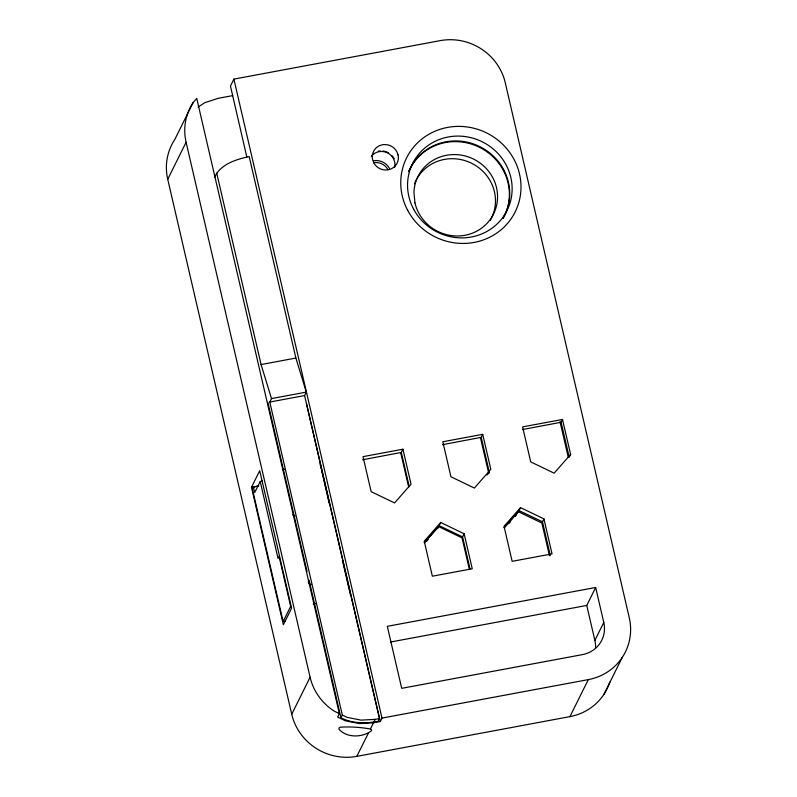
<?xml version="1.0" encoding="UTF-8"?>
<svg xmlns="http://www.w3.org/2000/svg" width="797" height="797" viewBox="0 0 797 797"><rect width="100%" height="100%" fill="white"/><g stroke="black" fill="none" stroke-linecap="round" stroke-linejoin="round"><path stroke-width="1.2" d="M370.436 729.006C360.563 727.262 350.202 726.515 340.12 727.213L338.984 727.99L339.064 729.355C346.854 738.122 362.755 737.673 371.522 730.69L371.532 729.713L370.436 729.006L373.464 722.799L380.289 721.534L382.002 718.077L233.89 79.112L440.193 40.637A54.844 52.443 26.4 0 1 505.268 82.749L629.271 617.725A54.844 52.443 26.4 0 1 588.306 679.612L569.925 716.623L356.807 756.363A54.844 52.443 26.4 0 1 291.732 714.251L167.729 179.275A54.844 52.443 26.4 0 1 174.732 139.614L193.103 102.604L196.749 98.449L339.343 713.614L337.629 717.071L345.34 720.777L359.327 723.596L373.464 722.799M167.729 179.275L186.1 142.264A54.844 52.443 26.4 0 1 193.103 102.604M233.89 79.112L230.463 86.016L246.801 156.919M214.562 177.372C220.361 164.192 236.181 159.36 249.192 156.581L295.886 358.062L306.297 392.104L304.584 395.561L379.452 718.555L378.077 721.315C365.773 723.626 352.324 723.646 340.967 717.818L309.077 580.226L308.16 582.069M340.967 717.818L342.331 715.058L269.784 402.047L271.498 398.59L261.087 364.548L216.704 173.059M251.483 487.276L259.712 470.698L291.582 608.201L283.353 624.768L251.483 487.276L258.826 485.911M258.328 486.1L253.436 487.017L252.41 489.089L283.124 621.58L285.565 621.122M262.542 481.029L260.201 481.468L254.711 492.516L253.436 487.017M283.124 621.58L290.656 606.387L279.07 556.386L278.043 558.458L260.201 481.468M409.14 486.24L401.309 452.447L402.923 449.209L363.024 456.651L371.133 491.649L394.565 502.927L411.033 484.207L402.923 449.209M291.732 714.251L310.103 677.241L186.1 142.264M486.967 475.042L489.318 472.362L481.209 437.364L482.713 434.335L442.813 441.767L450.933 476.765L474.354 488.053L490.822 469.333L482.713 434.335M437.633 528.7L438.659 526.628L462.081 537.915L469.353 569.287M424.203 542.657L439.137 525.671L440.711 522.493L464.143 533.771L472.252 568.769L432.353 576.201L424.243 541.203L440.711 522.493M470.14 569.486L462.589 536.899L464.143 533.771M373.813 722.112L375.178 719.352L379.452 718.555M570.622 454.449L569.217 457.269L561.108 422.271L562.503 419.451L522.613 426.893L530.722 461.891L554.144 473.169L570.622 454.449L562.503 419.451M504.102 527.564L519.036 510.588L520.511 507.609L543.933 518.887L552.042 553.885L512.152 561.327L504.033 526.329L520.511 507.609M550.319 555.599L542.488 521.806L543.933 518.887M595.548 647.592A28.473 27.228 26.4 0 0 594.871 640.429L586.761 605.431L595.668 587.479L387.322 626.332L401.698 688.329L582.507 654.606A28.473 27.228 26.4 0 0 603.777 622.477L595.668 587.479M594.871 640.429L603.777 622.477M603.897 694.396L622.268 657.386M356.807 756.363L368.383 733.15M424.542 542.677L438.659 526.628M426.654 541.183L428.218 539.4M504.332 527.793L518.448 511.754L541.88 523.031L549.432 555.619M508.795 523.629L510.369 521.846M515.071 516.496L516.635 514.713M198.084 107.087L204.849 102.664L218.159 98.33L232.694 95.62M362.575 459.769L401.309 452.447M442.474 444.676L481.209 437.364M522.374 429.583L561.108 422.271M261.087 364.548L295.886 358.062M271.498 398.59L306.297 392.104M269.784 402.047L304.584 395.561M282.317 469.722L284.738 469.274M313.211 604.066L315.622 603.608M390.6 642.013L586.761 605.431M382.002 718.077L588.306 679.612M375.178 719.352L361.041 720.139L347.054 717.33L342.331 715.058M519.036 510.588L542.488 521.806M439.137 525.671L462.589 536.899M292.718 514.892L294.95 515.968M308.788 583.514L310.96 584.56M339.343 713.614L334.152 711.113A54.844 52.443 26.4 0 1 310.103 677.241M306.596 404.069L380.289 721.534M560.002 421.673L568.291 457.398M480.481 437.742L488.77 473.478M400.692 452.616L408.702 487.166M320.075 463.924L321.171 468.686M321.729 471.077L329.181 503.236M342.391 560.231L350.511 595.229M267.832 402.316L307.024 571.399M371.472 156.132A13.18 12.603 26.4 0 1 393.449 158.653L394.635 161.801A13.18 12.603 26.4 0 1 394.664 167.31M373.504 162.727A13.18 12.603 26.4 0 1 387.97 169.701M408.722 171.684A52.732 50.43 26.4 0 1 479.854 146.638A52.732 50.43 26.4 0 1 502.957 218.428M609.825 682.063A54.844 52.443 26.4 0 1 569.925 716.623M378.356 151.121A14.505 13.868 26.4 0 1 380.219 150.902M383.028 151.012A14.505 13.868 26.4 0 1 384.891 151.38M385.798 151.659A14.505 13.868 26.4 0 1 388.398 152.815M392.094 155.734A14.505 13.868 26.4 0 1 394.266 158.782M373.564 160.785A14.505 13.868 26.4 0 1 389.464 168.456M408.841 171.265A52.732 50.43 26.4 0 1 479.505 147.335A52.732 50.43 26.4 0 1 503.216 218.079M414.49 183.798A42.191 40.348 26.4 0 1 471.147 163.046A42.191 40.348 26.4 0 1 490.294 220.331M398.062 154.897L396.876 151.739A13.18 12.603 26.4 0 0 380.777 145.193A13.18 12.603 26.4 0 0 372.568 159.649L373.753 162.807A13.18 12.603 26.4 0 0 389.853 169.353A13.18 12.603 26.4 0 0 398.062 154.897M414.938 202.876L413.932 192.266A42.191 40.348 26.4 0 1 474.843 159.739A42.191 40.348 26.4 0 1 481.368 228.311A42.191 40.348 26.4 0 1 414.938 202.876M413.593 209.113A52.732 50.43 26.4 0 0 504.093 215.618A52.732 50.43 26.4 0 0 461.842 136.227A52.732 50.43 26.4 0 0 413.593 209.113M407.685 210.358A60.642 57.992 26.4 0 0 511.754 217.84A60.642 57.992 26.4 0 0 463.177 126.544A60.642 57.992 26.4 0 0 407.685 210.358"/></g></svg>
